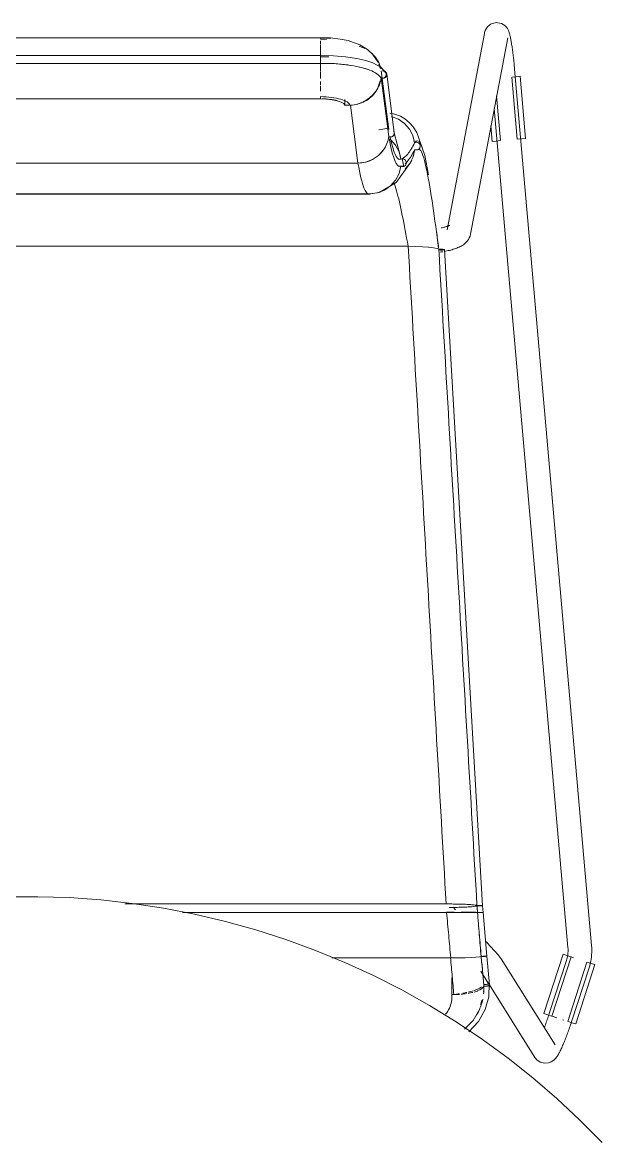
# Model space of a CAD drawing. Header units: millimetres. Extents: x 155927 to 326028, y -36033 to 97293.
# Drawn here: x 220585 to 220877, y 32159 to 32726 of the extents above; entities that cross this region are included whole.
import ezdxf

# ---------------------------------------------------------------- set-up
doc = ezdxf.new("R2010")
doc.units = ezdxf.units.MM
doc.header["$MEASUREMENT"] = 0
doc.layers.add('I-FURN', color=8, linetype='CONTINUOUS', lineweight=9)

msp = doc.modelspace()

# ---------------------------------------------------------------- linework, layer by layer
at = {"layer": 'I-FURN'}
for p, q in [((220819.8, 32722.53), (220819.42, 32721.73)), ((220820.55, 32723.61), (220819.8, 32722.53)), ((220822.12, 32724.94), (220820.55, 32723.61)), ((220822.12, 32724.94), (220824.87, 32725.77)), ((220824.87, 32725.77), (220827.63, 32725.29)), ((220827.63, 32725.29), (220829.29, 32724.24)), ((220829.29, 32724.24), (220830.14, 32723.34)), ((220830.14, 32723.34), (220830.62, 32722.63)), ((220830.62, 32722.63), (220830.92, 32722.07)), ((220736.08, 32717.99), (220441.23, 32717.99)), ((220736.08, 32717.82), (220736.08, 32717.99)), ((220736.08, 32717.99), (220741.11, 32717.88)), ((220736.08, 32717.97), (220736.08, 32717.69)), ((220736.08, 32716.5), (220736.08, 32714.75)), ((220741.11, 32717.88), (220745.93, 32717.37)), ((220745.93, 32717.37), (220749.97, 32716.58)), ((220749.97, 32716.58), (220756.01, 32714.45)), ((220818.99, 32720.18), (220800.17, 32620.89)), ((220811.96, 32618.65), (220830.78, 32717.94)), ((220819.07, 32720.59), (220818.99, 32720.18)), ((220819.21, 32721.11), (220819.07, 32720.59)), ((220819.42, 32721.73), (220819.21, 32721.11)), ((220830.92, 32722.07), (220831.14, 32721.6)), ((220831.14, 32721.6), (220831.31, 32721.17)), ((220831.31, 32721.17), (220831.45, 32720.77)), ((220831.45, 32720.77), (220831.58, 32720.37)), ((220831.58, 32720.37), (220831.69, 32719.97)), ((220831.69, 32719.97), (220831.8, 32719.57)), ((220831.8, 32719.57), (220831.9, 32719.16)), ((220831.9, 32719.16), (220832, 32718.73)), ((220832, 32718.73), (220832.1, 32718.29)), ((220832.1, 32718.29), (220832.2, 32717.83)), ((220832.2, 32717.83), (220832.29, 32717.35)), ((220832.29, 32717.35), (220832.39, 32716.86)), ((220832.39, 32716.86), (220832.48, 32716.34)), ((220736.08, 32714.47), (220736.08, 32711.89)), ((220736.08, 32708.71), (220736.08, 32711.73)), ((220736.08, 32711.72), (220736.08, 32708.71)), ((220756.01, 32714.45), (220759.9, 32712.06)), ((220759.9, 32712.06), (220762.37, 32709.77)), ((220832.48, 32716.34), (220832.58, 32715.81)), ((220832.58, 32715.81), (220832.67, 32715.26)), ((220832.67, 32715.26), (220832.76, 32714.69)), ((220832.76, 32714.69), (220832.85, 32714.1)), ((220832.85, 32714.1), (220832.95, 32713.5)), ((220832.95, 32713.5), (220833.04, 32712.88)), ((220833.04, 32712.88), (220833.13, 32712.25)), ((220833.13, 32712.25), (220833.21, 32711.6)), ((220833.21, 32711.6), (220833.3, 32710.93)), ((220833.3, 32710.93), (220833.39, 32710.26)), ((220736.08, 32708.95), (220441.23, 32708.95)), ((220736.08, 32708.95), (220736.08, 32705)), ((220736.08, 32708.95), (220742.62, 32708.86)), ((220736.08, 32708.88), (220736.08, 32708.95)), ((220736.08, 32708.69), (220736.08, 32708.88)), ((220736.08, 32708.38), (220736.08, 32708.69)), ((220736.08, 32707.99), (220736.08, 32708.38)), ((220736.08, 32707.54), (220736.08, 32707.99)), ((220736.08, 32707.05), (220736.08, 32707.54)), ((220736.08, 32706.55), (220736.08, 32707.05)), ((220736.08, 32706.07), (220736.08, 32706.55)), ((220736.08, 32705.66), (220736.08, 32706.07)), ((220736.08, 32705.33), (220736.08, 32705.66)), ((220736.08, 32705.1), (220736.08, 32705.33)), ((220742.62, 32708.86), (220748.74, 32708.37)), ((220748.74, 32708.37), (220754.36, 32707.53)), ((220754.36, 32707.53), (220759.05, 32706.43)), ((220759.05, 32706.43), (220762.51, 32705.27)), ((220762.37, 32709.77), (220765.05, 32705.87)), ((220762.51, 32705.27), (220766.63, 32703.08)), ((220765.05, 32705.87), (220765.15, 32705.67)), ((220833.39, 32710.26), (220833.47, 32709.57)), ((220833.47, 32709.57), (220833.56, 32708.87)), ((220833.56, 32708.87), (220833.64, 32708.16)), ((220833.64, 32708.16), (220833.72, 32707.44)), ((220833.72, 32707.44), (220833.8, 32706.72)), ((220833.8, 32706.72), (220833.88, 32705.98)), ((220833.88, 32705.98), (220833.96, 32705.25)), ((220833.96, 32705.25), (220834.03, 32704.5)), ((220441.23, 32704.99), (220736.08, 32704.99)), ((220736.08, 32705), (220736.08, 32705.1)), ((220736.08, 32701.21), (220736.08, 32705.02)), ((220736.08, 32705.02), (220736.08, 32701.21)), ((220742.3, 32704.91), (220736.08, 32704.99)), ((220736.08, 32701.01), (220736.08, 32697.46)), ((220748.87, 32704.38), (220742.3, 32704.91)), ((220752.88, 32703.79), (220748.87, 32704.38)), ((220757.31, 32702.82), (220752.88, 32703.79)), ((220760.75, 32701.73), (220757.31, 32702.82)), ((220766.63, 32703.08), (220769.17, 32700.18)), ((220770.54, 32671.55), (220766.69, 32701.24)), ((220766.84, 32700.05), (220767.46, 32695.27)), ((220773.39, 32669.91), (220769.53, 32699.68)), ((220834.03, 32704.5), (220834.1, 32703.75)), ((220834.1, 32703.75), (220834.17, 32703)), ((220834.17, 32703), (220834.24, 32702.25)), ((220834.24, 32702.25), (220834.26, 32702.09)), ((220873.2, 32258.77), (220834.26, 32702.09)), ((220736.08, 32695.83), (220736.08, 32693.99)), ((220766.71, 32697.7), (220770.56, 32668)), ((220832.84, 32698.11), (220835.6, 32666.7)), ((220832.96, 32698.13), (220835.03, 32698.31)), ((220835.03, 32698.31), (220837.07, 32698.49)), ((220837.07, 32698.49), (220839.83, 32667.08)), ((220736.08, 32693.47), (220736.08, 32691)), ((220827.15, 32665.96), (220825.16, 32688.57)), ((220736.08, 32687.15), (220441.23, 32687.15)), ((220441.23, 32687.09), (220736.08, 32687.09)), ((220736.08, 32687.09), (220739.12, 32686.98)), ((220739.12, 32686.98), (220741.97, 32686.66)), ((220741.97, 32686.66), (220744.46, 32686.15)), ((220744.46, 32686.15), (220746.44, 32685.48)), ((220746.44, 32685.48), (220747.79, 32684.69)), ((220747.79, 32684.69), (220748.43, 32683.83)), ((220748.43, 32683.83), (220748.43, 32686.84)), ((220748.43, 32683.83), (220751.15, 32683.9)), ((220751.15, 32683.9), (220755.01, 32654.62)), ((220772.92, 32679.58), (220771.15, 32679.81)), ((220775.45, 32676.84), (220771.93, 32678.24)), ((220776.52, 32678.29), (220772.92, 32679.58)), ((220778.53, 32674.67), (220775.45, 32676.84)), ((220778.79, 32676.94), (220776.52, 32678.29)), ((220780.96, 32675.17), (220778.79, 32676.94)), ((220823.95, 32682.22), (220861.25, 32257.72)), ((220770.41, 32672.33), (220765.59, 32671.38)), ((220781.01, 32671.84), (220778.53, 32674.67)), ((220782.96, 32672.92), (220780.96, 32675.17)), ((220782.75, 32668.52), (220781.01, 32671.84)), ((220784.77, 32670.1), (220782.96, 32672.92)), ((220822.22, 32673.48), (220822.92, 32665.59)), ((220770.46, 32667.33), (220770.56, 32668)), ((220771.03, 32667.84), (220771.52, 32667.81)), ((220771.52, 32667.81), (220772.02, 32667.89)), ((220774.05, 32663.63), (220771.54, 32666.51)), ((220772.02, 32667.89), (220772.47, 32668.08)), ((220772.47, 32668.08), (220772.85, 32668.38)), ((220772.85, 32668.38), (220773.14, 32668.76)), ((220773.14, 32668.76), (220773.33, 32669.2)), ((220773.33, 32670.14), (220773.15, 32670.58)), ((220773.4, 32669.67), (220773.33, 32670.14)), ((220773.33, 32669.2), (220773.4, 32669.67)), ((220773.37, 32669.98), (220776.34, 32658.37)), ((220783.66, 32664.89), (220782.75, 32668.52)), ((220783.13, 32667.37), (220783.66, 32664.89)), ((220788.76, 32658.38), (220784.77, 32670.1)), ((220824.96, 32665.77), (220822.92, 32665.59)), ((220827.03, 32665.95), (220824.96, 32665.77)), ((220837.79, 32666.9), (220835.72, 32666.71)), ((220839.83, 32667.08), (220837.79, 32666.9)), ((220765.44, 32658.49), (220767.93, 32661.24)), ((220775.8, 32660.24), (220774.05, 32663.63)), ((220776.7, 32656.52), (220775.8, 32660.24)), ((220783.71, 32661.41), (220782.91, 32657.79)), ((220782.92, 32657.79), (220783.71, 32661.4)), ((220784.13, 32665.06), (220783.66, 32664.89)), ((220783.66, 32664.89), (220784.13, 32665.05)), ((220784.18, 32661.26), (220783.71, 32661.41)), ((220783.71, 32661.4), (220784.18, 32661.25)), ((220784.13, 32665.05), (220784.62, 32665.1)), ((220784.62, 32665.1), (220784.13, 32665.06)), ((220784.68, 32661.23), (220784.18, 32661.26)), ((220784.18, 32661.25), (220784.68, 32661.22)), ((220784.62, 32665.1), (220785.12, 32665.02)), ((220785.12, 32665.02), (220784.62, 32665.1)), ((220785.17, 32661.32), (220784.68, 32661.23)), ((220784.68, 32661.22), (220785.17, 32661.31)), ((220785.12, 32665.02), (220785.57, 32664.83)), ((220785.57, 32664.83), (220785.12, 32665.02)), ((220785.62, 32661.52), (220785.17, 32661.32)), ((220785.17, 32661.31), (220785.62, 32661.52)), ((220785.57, 32664.83), (220785.96, 32664.52)), ((220785.96, 32664.52), (220785.57, 32664.83)), ((220786, 32661.84), (220785.62, 32661.52)), ((220785.62, 32661.52), (220786, 32661.84)), ((220785.96, 32664.52), (220786.26, 32664.13)), ((220786.26, 32664.13), (220785.96, 32664.52)), ((220786.29, 32662.24), (220786, 32661.84)), ((220786, 32661.84), (220786.29, 32662.24)), ((220786.26, 32664.13), (220786.45, 32663.67)), ((220786.46, 32663.67), (220786.26, 32664.13)), ((220786.47, 32662.7), (220786.29, 32662.24)), ((220786.29, 32662.24), (220786.47, 32662.7)), ((220786.45, 32663.67), (220786.53, 32663.19)), ((220786.53, 32663.19), (220786.46, 32663.67)), ((220786.53, 32663.19), (220786.47, 32662.7)), ((220786.47, 32662.7), (220786.53, 32663.19)), ((220755.01, 32654.62), (220422.3, 32654.62)), ((220422.3, 32654.62), (220755.01, 32654.62)), ((220755.01, 32654.62), (220758.78, 32655.1)), ((220758.78, 32655.1), (220762.33, 32656.42)), ((220762.33, 32656.42), (220765.44, 32658.49)), ((220774.35, 32644.85), (220781.33, 32654.39)), ((220776.34, 32658.37), (220776.66, 32656.5)), ((220776.7, 32656.52), (220777.17, 32656.68)), ((220777.17, 32656.68), (220776.7, 32656.52)), ((220777.17, 32656.68), (220777.66, 32656.72)), ((220777.66, 32656.72), (220777.17, 32656.68)), ((220778.21, 32652.91), (220777.38, 32656.81)), ((220777.66, 32656.72), (220778.15, 32656.64)), ((220778.16, 32656.64), (220777.66, 32656.72)), ((220778.15, 32656.64), (220778.6, 32656.44)), ((220778.61, 32656.44), (220778.16, 32656.64)), ((220778.6, 32656.44), (220778.99, 32656.12)), ((220778.99, 32656.12), (220778.61, 32656.44)), ((220781.27, 32654.47), (220778.88, 32651.63)), ((220778.88, 32651.63), (220781.28, 32654.47)), ((220778.99, 32656.12), (220779.28, 32655.72)), ((220779.28, 32655.72), (220778.99, 32656.12)), ((220779.28, 32655.72), (220779.47, 32655.26)), ((220779.47, 32655.26), (220779.28, 32655.72)), ((220779.47, 32654.28), (220779.28, 32653.82)), ((220779.28, 32653.82), (220779.47, 32654.28)), ((220779.47, 32655.26), (220779.53, 32654.77)), ((220779.54, 32654.77), (220779.47, 32655.26)), ((220779.53, 32654.77), (220779.47, 32654.28)), ((220779.47, 32654.28), (220779.54, 32654.77)), ((220782.91, 32657.79), (220781.27, 32654.47)), ((220781.28, 32654.47), (220782.92, 32657.79)), ((220781.33, 32654.39), (220782.22, 32656.14)), ((220790.66, 32648.72), (220788.76, 32658.38)), ((220775.8, 32649.3), (220774.05, 32645.91)), ((220774.05, 32645.91), (220775.8, 32649.3)), ((220775.63, 32653), (220778.51, 32653.05)), ((220775.8, 32649.3), (220776.7, 32653.01)), ((220777.17, 32652.86), (220776.7, 32653.02)), ((220776.7, 32653.01), (220777.17, 32652.85)), ((220777.66, 32652.82), (220777.17, 32652.86)), ((220777.17, 32652.85), (220777.66, 32652.81)), ((220778.15, 32652.9), (220777.66, 32652.82)), ((220777.66, 32652.81), (220778.16, 32652.9)), ((220778.6, 32653.1), (220778.15, 32652.9)), ((220778.16, 32652.9), (220778.61, 32653.1)), ((220778.99, 32653.42), (220778.6, 32653.1)), ((220778.61, 32653.1), (220778.99, 32653.41)), ((220779.28, 32653.82), (220778.99, 32653.42)), ((220778.99, 32653.41), (220779.28, 32653.82)), ((220765.7, 32639.74), (220774.35, 32644.85)), ((220771.54, 32643.04), (220768.4, 32640.87)), ((220768.41, 32640.86), (220771.54, 32643.03)), ((220774.05, 32645.91), (220771.54, 32643.04)), ((220771.54, 32643.03), (220774.05, 32645.91)), ((220761.05, 32639.02), (220416.26, 32639.02)), ((220416.26, 32639.02), (220761.05, 32639.02)), ((220416.8, 32638.87), (220721.6, 32638.87)), ((220721.6, 32638.87), (220760.51, 32638.87)), ((220760.51, 32638.87), (220765.54, 32639.67)), ((220764.83, 32639.5), (220761.05, 32639.03)), ((220761.05, 32639.02), (220764.84, 32639.5)), ((220768.4, 32640.87), (220764.83, 32639.5)), ((220764.84, 32639.5), (220768.41, 32640.86)), ((220765.54, 32639.67), (220768.72, 32641.04)), ((220797.62, 32621.91), (220797.13, 32621.81)), ((220798.09, 32622.01), (220797.62, 32621.91)), ((220798.54, 32622.12), (220798.09, 32622.01)), ((220798.96, 32622.22), (220798.54, 32622.12)), ((220799.35, 32622.33), (220798.96, 32622.22)), ((220799.72, 32622.44), (220799.35, 32622.33)), ((220800.06, 32622.55), (220799.72, 32622.44)), ((220800.36, 32622.65), (220800.06, 32622.55)), ((220800.63, 32622.75), (220800.36, 32622.65)), ((220800.86, 32622.85), (220800.63, 32622.75)), ((220801.05, 32622.94), (220800.86, 32622.85)), ((220801.21, 32623.01), (220801.05, 32622.94)), ((220801.29, 32623.06), (220801.21, 32623.01)), ((220801.37, 32623.1), (220801.29, 32623.06)), ((220801.39, 32623.12), (220801.37, 32623.1)), ((220809.91, 32614.69), (220809.39, 32614.18)), ((220810.42, 32615.29), (220809.91, 32614.69)), ((220810.9, 32615.98), (220810.42, 32615.29)), ((220811.34, 32616.77), (220810.9, 32615.98)), ((220811.7, 32617.66), (220811.34, 32616.77)), ((220811.96, 32618.65), (220811.7, 32617.66)), ((220780.35, 32612.52), (220396.95, 32612.52)), ((220396.95, 32612.52), (220780.43, 32612.52)), ((220784.12, 32612.46), (220780.35, 32612.52)), ((220780.43, 32612.52), (220784.12, 32612.46)), ((220787.66, 32612.31), (220784.12, 32612.46)), ((220784.18, 32612.46), (220787.66, 32612.31)), ((220790.76, 32612.07), (220787.66, 32612.31)), ((220787.7, 32612.31), (220790.76, 32612.07)), ((220793.25, 32611.76), (220790.76, 32612.07)), ((220790.79, 32612.07), (220793.25, 32611.76)), ((220795, 32611.39), (220793.25, 32611.76)), ((220793.26, 32611.76), (220795, 32611.39)), ((220795.9, 32610.99), (220795, 32611.39)), ((220795, 32611.39), (220795.9, 32610.99)), ((220796.37, 32611.01), (220795.9, 32610.99)), ((220795.9, 32610.99), (220796.38, 32611.01)), ((220796.87, 32611.02), (220796.37, 32611.01)), ((220796.38, 32611.01), (220796.87, 32611.02)), ((220796.41, 32610.59), (220796.91, 32610.59)), ((220796.91, 32610.59), (220796.41, 32610.59)), ((220797.25, 32609.67), (220796.52, 32609.57)), ((220797.36, 32611.01), (220796.87, 32611.02)), ((220796.87, 32611.02), (220797.37, 32611.01)), ((220796.91, 32610.59), (220797.4, 32610.6)), ((220797.4, 32610.6), (220796.91, 32610.59)), ((220797.96, 32609.78), (220797.25, 32609.67)), ((220797.82, 32610.99), (220797.36, 32611.01)), ((220797.37, 32611.01), (220797.82, 32610.99)), ((220797.4, 32610.6), (220797.85, 32610.62)), ((220797.86, 32610.62), (220797.4, 32610.6)), ((220798.2, 32610.95), (220797.82, 32610.99)), ((220797.82, 32610.99), (220798.21, 32610.95)), ((220797.85, 32610.62), (220798.23, 32610.66)), ((220798.24, 32610.66), (220797.86, 32610.62)), ((220798.5, 32610.91), (220798.2, 32610.95)), ((220798.21, 32610.95), (220798.51, 32610.91)), ((220798.23, 32610.66), (220798.52, 32610.7)), ((220798.53, 32610.7), (220798.24, 32610.66)), ((220798.7, 32610.86), (220798.5, 32610.91)), ((220798.51, 32610.91), (220798.7, 32610.86)), ((220798.52, 32610.7), (220798.71, 32610.75)), ((220798.71, 32610.75), (220798.53, 32610.7)), ((220799.36, 32610.02), (220798.67, 32609.9)), ((220798.77, 32610.81), (220798.7, 32610.86)), ((220798.7, 32610.86), (220798.77, 32610.81)), ((220798.71, 32610.75), (220798.77, 32610.81)), ((220798.77, 32610.8), (220798.71, 32610.75)), ((220818.06, 32278.9), (220798.77, 32610.8)), ((220800.04, 32610.16), (220799.36, 32610.02)), ((220800.71, 32610.3), (220800.04, 32610.16)), ((220801.36, 32610.45), (220800.71, 32610.3)), ((220802.01, 32610.61), (220801.36, 32610.45)), ((220802.64, 32610.79), (220802.01, 32610.61)), ((220803.25, 32610.97), (220802.64, 32610.79)), ((220803.86, 32611.16), (220803.25, 32610.97)), ((220804.45, 32611.37), (220803.86, 32611.16)), ((220805.03, 32611.59), (220804.45, 32611.37)), ((220805.6, 32611.82), (220805.03, 32611.59)), ((220806.16, 32612.08), (220805.6, 32611.82)), ((220806.71, 32612.35), (220806.16, 32612.08)), ((220807.25, 32612.64), (220806.71, 32612.35)), ((220807.79, 32612.96), (220807.25, 32612.64)), ((220808.32, 32613.32), (220807.79, 32612.96)), ((220808.86, 32613.72), (220808.32, 32613.32)), ((220809.39, 32614.18), (220808.86, 32613.72)), ((220592.97, 32283.46), (220576.97, 32283.32)), ((220608.96, 32282.97), (220592.97, 32283.46)), ((220624.92, 32281.84), (220608.96, 32282.97)), ((220640.82, 32280.07), (220624.92, 32281.84)), ((220799.6, 32279.79), (220637.01, 32279.79)), ((220637.01, 32279.79), (220799.6, 32279.79)), ((220656.64, 32277.67), (220640.82, 32280.07)), ((220672.35, 32274.63), (220656.64, 32277.67)), ((220799.87, 32275.47), (220666.23, 32275.47)), ((220666.23, 32275.47), (220799.87, 32275.47)), ((220687.92, 32270.97), (220672.35, 32274.63)), ((220803.39, 32279.76), (220799.6, 32279.79)), ((220803.66, 32275.48), (220799.87, 32275.47)), ((220799.87, 32275.47), (220803.66, 32275.48)), ((220799.88, 32275.6), (220803.66, 32275.6)), ((220803.66, 32275.6), (220799.88, 32275.6)), ((220801.14, 32278.01), (220803.4, 32278.03)), ((220804.38, 32276.81), (220803.09, 32278.15)), ((220806.95, 32279.69), (220803.39, 32279.76)), ((220803.4, 32278.03), (220806.95, 32278.11)), ((220807.22, 32275.48), (220803.66, 32275.48)), ((220803.66, 32275.48), (220807.22, 32275.48)), ((220810.08, 32279.56), (220806.95, 32279.69)), ((220806.95, 32278.11), (220810.07, 32278.23)), ((220807.22, 32275.59), (220810.34, 32275.58)), ((220810.34, 32275.58), (220807.22, 32275.59)), ((220807.22, 32275.48), (220810.36, 32275.49)), ((220810.35, 32275.49), (220807.23, 32275.48)), ((220810.07, 32278.23), (220812.56, 32278.39)), ((220812.59, 32279.4), (220810.08, 32279.56)), ((220810.34, 32275.58), (220812.84, 32275.57)), ((220812.84, 32275.57), (220810.34, 32275.58)), ((220812.86, 32275.5), (220810.36, 32275.49)), ((220810.36, 32275.49), (220812.86, 32275.5)), ((220812.56, 32278.39), (220814.31, 32278.59)), ((220814.33, 32279.21), (220812.59, 32279.4)), ((220812.84, 32275.57), (220814.59, 32275.56)), ((220814.59, 32275.56), (220812.84, 32275.57)), ((220814.6, 32275.51), (220812.86, 32275.5)), ((220812.86, 32275.5), (220814.61, 32275.51)), ((220814.31, 32278.59), (220815.22, 32278.8)), ((220815.22, 32279), (220814.33, 32279.21)), ((220815.49, 32275.53), (220814.6, 32275.51)), ((220814.61, 32275.51), (220815.49, 32275.53)), ((220815.69, 32279), (220815.22, 32279)), ((220815.22, 32278.8), (220815.69, 32278.79)), ((220815.49, 32275.54), (220815.96, 32275.54)), ((220815.96, 32275.54), (220815.49, 32275.54)), ((220815.96, 32275.53), (220815.49, 32275.53)), ((220815.49, 32275.53), (220815.97, 32275.53)), ((220816.19, 32279.01), (220815.69, 32279)), ((220815.69, 32278.79), (220816.18, 32278.78)), ((220815.96, 32275.54), (220816.45, 32275.54)), ((220816.46, 32275.54), (220815.96, 32275.54)), ((220816.46, 32275.53), (220815.96, 32275.53)), ((220815.97, 32275.53), (220816.46, 32275.53)), ((220816.18, 32278.78), (220816.67, 32278.79)), ((220816.68, 32279), (220816.19, 32279.01)), ((220816.45, 32275.54), (220816.94, 32275.54)), ((220816.95, 32275.54), (220816.46, 32275.54)), ((220816.95, 32275.53), (220816.46, 32275.53)), ((220816.46, 32275.53), (220816.95, 32275.53)), ((220816.67, 32278.79), (220817.12, 32278.8)), ((220817.13, 32278.99), (220816.68, 32279)), ((220816.94, 32275.54), (220817.4, 32275.54)), ((220817.4, 32275.54), (220816.95, 32275.54)), ((220817.4, 32275.53), (220816.95, 32275.53)), ((220816.95, 32275.53), (220817.41, 32275.53)), ((220817.12, 32278.8), (220817.51, 32278.82)), ((220817.51, 32278.97), (220817.13, 32278.99)), ((220817.4, 32275.54), (220817.78, 32275.54)), ((220817.78, 32275.54), (220817.4, 32275.54)), ((220817.78, 32275.53), (220817.4, 32275.53)), ((220817.41, 32275.53), (220817.79, 32275.53)), ((220817.8, 32278.95), (220817.51, 32278.97)), ((220817.51, 32278.82), (220817.8, 32278.84)), ((220818.08, 32275.53), (220817.78, 32275.53)), ((220817.79, 32275.53), (220818.08, 32275.53)), ((220817.99, 32278.92), (220817.8, 32278.95)), ((220817.8, 32278.84), (220817.99, 32278.87)), ((220818.06, 32278.9), (220817.99, 32278.92)), ((220817.99, 32278.87), (220818.06, 32278.9)), ((220818.06, 32278.9), (220818.33, 32275.54)), ((220818.26, 32275.54), (220818.33, 32275.54)), ((220818.33, 32275.54), (220818.26, 32275.53)), ((220818.27, 32275.53), (220818.33, 32275.54)), ((220818.33, 32275.54), (220818.27, 32275.54)), ((220820.16, 32253.34), (220818.33, 32275.54)), ((220703.34, 32266.69), (220687.92, 32270.97)), ((220718.57, 32261.8), (220703.34, 32266.69)), ((220733.6, 32256.3), (220718.57, 32261.8)), ((220820.13, 32260.38), (220819.69, 32260.85)), ((220820.56, 32259.91), (220820.13, 32260.38)), ((220820.99, 32259.46), (220820.56, 32259.91)), ((220821.4, 32259.01), (220820.99, 32259.46)), ((220821.8, 32258.58), (220821.4, 32259.01)), ((220822.19, 32258.16), (220821.8, 32258.58)), ((220822.58, 32257.74), (220822.19, 32258.16)), ((220822.94, 32257.34), (220822.58, 32257.74)), ((220861.25, 32257.72), (220861.3, 32257.06)), ((220873.21, 32258.72), (220873.2, 32258.77)), ((220873.28, 32257.58), (220873.21, 32258.72)), ((220873.31, 32256.44), (220873.28, 32257.58)), ((220748.39, 32250.21), (220733.6, 32256.3)), ((220741.7, 32252.51), (220801.81, 32252.51)), ((220801.81, 32252.51), (220741.7, 32252.51)), ((220801.81, 32252.51), (220805.57, 32252.53)), ((220805.57, 32252.53), (220801.93, 32252.51)), ((220809.11, 32252.61), (220805.67, 32252.53)), ((220805.67, 32252.53), (220809.11, 32252.61)), ((220809.11, 32252.61), (220812.21, 32252.72)), ((220812.21, 32252.72), (220809.17, 32252.61)), ((220812.21, 32252.72), (220814.68, 32252.87)), ((220814.69, 32252.87), (220812.25, 32252.72)), ((220814.68, 32252.87), (220816.42, 32253.05)), ((220816.42, 32253.05), (220814.7, 32252.87)), ((220817.31, 32253.24), (220816.42, 32253.05)), ((220816.42, 32253.05), (220817.31, 32253.24)), ((220817.31, 32253.24), (220817.78, 32253.24)), ((220817.78, 32253.24), (220817.31, 32253.24)), ((220817.8, 32253.44), (220817.32, 32253.43)), ((220817.32, 32253.43), (220817.79, 32253.44)), ((220817.78, 32253.24), (220818.28, 32253.23)), ((220818.27, 32253.23), (220817.78, 32253.24)), ((220818.77, 32253.24), (220818.27, 32253.23)), ((220818.28, 32253.23), (220818.77, 32253.24)), ((220818.78, 32253.43), (220818.29, 32253.44)), ((220818.29, 32253.44), (220818.78, 32253.43)), ((220818.77, 32253.24), (220819.22, 32253.25)), ((220819.22, 32253.25), (220818.77, 32253.24)), ((220819.24, 32253.42), (220818.78, 32253.43)), ((220818.78, 32253.43), (220819.23, 32253.42)), ((220819.22, 32253.25), (220819.61, 32253.26)), ((220819.6, 32253.26), (220819.22, 32253.25)), ((220819.23, 32253.42), (220819.61, 32253.41)), ((220819.62, 32253.41), (220819.24, 32253.42)), ((220819.9, 32253.29), (220819.6, 32253.26)), ((220819.61, 32253.41), (220819.91, 32253.39)), ((220819.61, 32253.26), (220819.9, 32253.29)), ((220819.91, 32253.39), (220819.62, 32253.41)), ((220819.9, 32253.29), (220820.09, 32253.31)), ((220820.1, 32253.36), (220819.91, 32253.39)), ((220819.91, 32253.39), (220820.09, 32253.36)), ((220820.09, 32253.36), (220820.16, 32253.34)), ((220820.16, 32253.34), (220820.09, 32253.31)), ((220820.09, 32253.31), (220820.16, 32253.34)), ((220820.16, 32253.34), (220820.1, 32253.36)), ((220821.58, 32238.84), (220820.16, 32253.34)), ((220823.3, 32256.95), (220822.94, 32257.34)), ((220823.64, 32256.57), (220823.3, 32256.95)), ((220823.97, 32256.21), (220823.64, 32256.57)), ((220824.29, 32255.86), (220823.97, 32256.21)), ((220824.59, 32255.52), (220824.29, 32255.86)), ((220824.88, 32255.2), (220824.59, 32255.52)), ((220825.15, 32254.89), (220824.88, 32255.2)), ((220825.41, 32254.59), (220825.15, 32254.89)), ((220825.65, 32254.31), (220825.41, 32254.59)), ((220825.88, 32254.05), (220825.65, 32254.31)), ((220826.09, 32253.8), (220825.88, 32254.05)), ((220826.29, 32253.55), (220826.09, 32253.8)), ((220826.48, 32253.32), (220826.29, 32253.55)), ((220826.66, 32253.1), (220826.48, 32253.32)), ((220826.84, 32252.88), (220826.66, 32253.1)), ((220827.01, 32252.65), (220826.84, 32252.88)), ((220827.2, 32252.39), (220827.01, 32252.65)), ((220827.41, 32252.07), (220827.2, 32252.39)), ((220854.72, 32208.48), (220827.41, 32252.07)), ((220858.76, 32254.3), (220849.07, 32224.3)), ((220853.12, 32222.99), (220862.8, 32253)), ((220858.76, 32254.3), (220860.71, 32253.67)), ((220860.7, 32251.82), (220860.51, 32251.19)), ((220860.87, 32252.46), (220860.7, 32251.82)), ((220860.71, 32253.67), (220862.69, 32253.04)), ((220861.01, 32253.11), (220860.87, 32252.46)), ((220861.12, 32253.76), (220861.01, 32253.11)), ((220861.21, 32254.42), (220861.12, 32253.76)), ((220861.27, 32255.08), (220861.21, 32254.42)), ((220861.31, 32255.74), (220861.27, 32255.08)), ((220861.3, 32257.06), (220861.31, 32256.4)), ((220861.31, 32256.4), (220861.31, 32255.74)), ((220862.9, 32252.97), (220864.07, 32252.59)), ((220872.78, 32250.76), (220872.98, 32251.89)), ((220872.98, 32251.89), (220873.13, 32253.02)), ((220873.13, 32253.02), (220873.24, 32254.16)), ((220873.24, 32254.16), (220873.3, 32255.3)), ((220873.3, 32255.3), (220873.31, 32256.44)), ((220762.93, 32243.53), (220748.39, 32250.21)), ((220860.5, 32251.16), (220851.79, 32224.35)), ((220860.51, 32251.19), (220860.5, 32251.16)), ((220870.87, 32250.39), (220861.19, 32220.39)), ((220863.21, 32220.64), (220871.92, 32247.45)), ((220874.92, 32249.09), (220865.23, 32219.08)), ((220870.99, 32250.36), (220872.96, 32249.72)), ((220871.92, 32247.45), (220872.25, 32248.54)), ((220872.25, 32248.54), (220872.54, 32249.65)), ((220872.54, 32249.65), (220872.78, 32250.76)), ((220872.96, 32249.72), (220874.92, 32249.09)), ((220777.18, 32236.27), (220762.93, 32243.53)), ((220802.52, 32232.71), (220802.52, 32242.46)), ((220817.24, 32245.7), (220821.28, 32239.25)), ((220791.14, 32228.45), (220777.18, 32236.27)), ((220821.46, 32239.74), (220821.17, 32232.83)), ((220821.51, 32238.88), (220844.55, 32202.11)), ((220803.51, 32233.95), (220802.46, 32233.95)), ((220821.17, 32232.83), (220819.3, 32226.31)), ((220804.77, 32220.07), (220791.14, 32228.45)), ((220816.59, 32226.71), (220813.23, 32220.88)), ((220819.3, 32226.31), (220815.91, 32220.3)), ((220851.03, 32223.67), (220849.07, 32224.3)), ((220853, 32223.03), (220851.03, 32223.67)), ((220851.46, 32223.33), (220851.69, 32224.02)), ((220851.69, 32224.02), (220851.79, 32224.35)), ((220818.06, 32211.16), (220804.77, 32220.07)), ((220813.23, 32220.88), (220808.96, 32216.41)), ((220815.91, 32220.3), (220811.17, 32215.15)), ((220849.35, 32217.37), (220849.59, 32217.99)), ((220849.59, 32217.99), (220849.82, 32218.63)), ((220849.82, 32218.63), (220850.06, 32219.28)), ((220850.06, 32219.28), (220850.29, 32219.93)), ((220850.29, 32219.93), (220850.53, 32220.6)), ((220850.53, 32220.6), (220850.76, 32221.27)), ((220850.76, 32221.27), (220850.99, 32221.95)), ((220850.99, 32221.95), (220851.23, 32222.64)), ((220851.23, 32222.64), (220851.46, 32223.33)), ((220853.21, 32222.96), (220855.69, 32222.16)), ((220858.58, 32221.23), (220859.24, 32221.02)), ((220863.28, 32219.71), (220861.3, 32220.35)), ((220862.07, 32217.24), (220862.32, 32217.97)), ((220862.32, 32217.97), (220862.57, 32218.71)), ((220862.57, 32218.71), (220862.81, 32219.44)), ((220862.81, 32219.44), (220863.06, 32220.18)), ((220863.06, 32220.18), (220863.21, 32220.64)), ((220865.23, 32219.08), (220863.28, 32219.71)), ((220860.03, 32211.72), (220860.29, 32212.37)), ((220860.29, 32212.37), (220860.54, 32213.03)), ((220860.54, 32213.03), (220860.8, 32213.71)), ((220860.8, 32213.71), (220861.05, 32214.4)), ((220861.05, 32214.4), (220861.31, 32215.1)), ((220861.31, 32215.1), (220861.56, 32215.81)), ((220861.56, 32215.81), (220861.81, 32216.52)), ((220861.81, 32216.52), (220862.07, 32217.24)), ((220830.98, 32201.73), (220818.06, 32211.16)), ((220857.6, 32206.03), (220857.83, 32206.52)), ((220857.83, 32206.52), (220858.07, 32207.03)), ((220858.07, 32207.03), (220858.31, 32207.56)), ((220858.31, 32207.56), (220858.55, 32208.1)), ((220858.55, 32208.1), (220858.79, 32208.67)), ((220858.79, 32208.67), (220859.04, 32209.24)), ((220859.04, 32209.24), (220859.28, 32209.84)), ((220859.28, 32209.84), (220859.53, 32210.45)), ((220859.53, 32210.45), (220859.78, 32211.08)), ((220859.78, 32211.08), (220860.03, 32211.72)), ((220843.51, 32191.78), (220830.98, 32201.73)), ((220845.44, 32200.99), (220844.55, 32202.11)), ((220845.44, 32200.99), (220847.17, 32199.77)), ((220853.67, 32200.44), (220854.3, 32200.96)), ((220854.3, 32200.96), (220854.76, 32201.43)), ((220854.76, 32201.43), (220855.13, 32201.85)), ((220855.13, 32201.85), (220855.44, 32202.25)), ((220855.44, 32202.25), (220855.72, 32202.65)), ((220855.72, 32202.65), (220855.97, 32203.03)), ((220855.97, 32203.03), (220856.22, 32203.42)), ((220856.22, 32203.42), (220856.45, 32203.82)), ((220856.45, 32203.82), (220856.68, 32204.23)), ((220856.68, 32204.23), (220856.91, 32204.66)), ((220856.91, 32204.66), (220857.14, 32205.1)), ((220857.14, 32205.1), (220857.37, 32205.56)), ((220857.37, 32205.56), (220857.6, 32206.03)), ((220847.17, 32199.77), (220849.4, 32199.18)), ((220849.4, 32199.18), (220851.37, 32199.35)), ((220851.37, 32199.35), (220852.75, 32199.88)), ((220852.75, 32199.88), (220853.67, 32200.44)), ((220855.64, 32181.34), (220843.51, 32191.78)), ((220867.34, 32170.43), (220855.64, 32181.34)), ((220878.59, 32159.05), (220867.34, 32170.43))]:
    msp.add_line(p, q, dxfattribs=at)
for centre, major_axis, ratio, start_param, end_param in [((220736.08, 32713.71), (12.4, 0), 0.287441, 1.332781, 1.570796), ((220736.08, 32702.24), (0, 15.75), 0.000004, 3.431839, 3.614078), ((220754.88, 32669.69), (15.78, 0), 0.955139, 5.929149, 6.170649), ((220771.44, 32669.67), (1.96, 0), 0.955139, 4.501447, 6.790779), ((220754.88, 32669.69), (15.78, 0), 0.955139, 4.720632, 5.68731), ((220754.88, 32669.69), (15.78, 0), 0.955139, 5.687432, 5.928979)]:
    msp.add_ellipse(centre, major_axis=major_axis, ratio=ratio, start_param=start_param, end_param=end_param, dxfattribs=at)
for points in [[(220736.08, 32717.9), (220737.79, 32717.91), (220739.47, 32717.83), (220741.05, 32717.68)], [(220758.46, 32712.51), (220757.58, 32712.94), (220756.65, 32713.34), (220755.69, 32713.58)], [(220736.08, 32708.42), (220737.51, 32708.44), (220738.93, 32708.44), (220740.34, 32708.4)], [(220736.08, 32705.02), (220738.43, 32705.06), (220743.08, 32704.99), (220749.93, 32704.36), (220756.08, 32703.25), (220761.15, 32701.72), (220764.85, 32699.82), (220766.16, 32698.42), (220766.51, 32697.69)], [(220765.63, 32704.58), (220765.87, 32703.95), (220766.03, 32703.3), (220766.17, 32702.64)], [(220751.15, 32683.9), (220752.44, 32683.94), (220754.94, 32684.3), (220758.55, 32685.71), (220761.69, 32687.9), (220764.22, 32690.74), (220765.98, 32694.08), (220766.56, 32696.46), (220766.71, 32697.7)], [(220766.25, 32696.18), (220765.94, 32694.8), (220765.44, 32693.43), (220764.74, 32692.17)], [(220767.47, 32697.52), (220767.31, 32697.51), (220767.14, 32697.51), (220766.98, 32697.55)], [(220736.08, 32688.22), (220739.87, 32688.16), (220747.26, 32687.19), (220750.65, 32685.03), (220750.9, 32683.91)], [(220744.46, 32686.2), (220742.41, 32686.75), (220739.69, 32687.03), (220736.92, 32687.13)], [(220760.51, 32638.87), (220760.69, 32638.87), (220760.87, 32638.92), (220761.05, 32639.03)], [(220795.82, 32611.58), (220795.45, 32614.45), (220795.09, 32617.34), (220794.73, 32620.21)], [(220780.43, 32612.52), (220783.63, 32557.16), (220786.82, 32501.74), (220790.02, 32446.28)], [(220795.9, 32610.99), (220799.12, 32555.76), (220805.56, 32445.16), (220812, 32334.4), (220815.22, 32279)], [(220790.02, 32446.28), (220793.21, 32390.82), (220796.41, 32335.32), (220799.6, 32279.79)], [(220799.87, 32275.47), (220800.21, 32271.64), (220800.56, 32267.81), (220800.9, 32263.98)], [(220815.49, 32275.53), (220815.45, 32276.11), (220815.36, 32277.26), (220815.27, 32278.42), (220815.22, 32279)], [(220815.49, 32275.54), (220815.44, 32276.09), (220815.35, 32277.17), (220815.26, 32278.25), (220815.22, 32278.8)], [(220815.49, 32275.53), (220815.8, 32271.81), (220816.4, 32264.38), (220817.01, 32256.95), (220817.31, 32253.24)], [(220816.01, 32269.22), (220816.05, 32268.81), (220816.08, 32268.4), (220816.11, 32267.99)], [(220800.9, 32263.98), (220801.24, 32260.15), (220801.59, 32256.33), (220801.93, 32252.51)], [(220816.41, 32264.38), (220816.72, 32260.73), (220817.02, 32257.08), (220817.32, 32253.43)], [(220803.51, 32233.95), (220803.25, 32236.98), (220802.71, 32243.12), (220802.12, 32249.37), (220801.81, 32252.51)], [(220818.75, 32238.29), (220818.51, 32240.73), (220818.03, 32245.68), (220817.55, 32250.72), (220817.31, 32253.24)], [(220818.03, 32246.35), (220817.79, 32248.69), (220817.56, 32251.06), (220817.32, 32253.43)], [(220808.04, 32234.63), (220808.72, 32234.75), (220809.38, 32234.88), (220810.04, 32235.02)], [(220810.7, 32235.17), (220811.62, 32235.38), (220812.56, 32235.61), (220813.41, 32235.86)], [(220813.1, 32235.05), (220812.36, 32234.87), (220811.55, 32234.71), (220810.72, 32234.56)], [(220813.74, 32236.01), (220814.55, 32236.28), (220815.36, 32236.56), (220815.92, 32236.86)], [(220815.75, 32235.92), (220815.16, 32235.67), (220814.5, 32235.44), (220813.77, 32235.24)], [(220816.16, 32236.98), (220816.8, 32237.29), (220817.2, 32237.61), (220817.52, 32237.93)], [(220818.75, 32238.29), (220818.6, 32237.9), (220818.04, 32237.15), (220816.89, 32236.45), (220816.2, 32236.12)], [(220818.71, 32236.75), (220818.7, 32235.93), (220818.66, 32235.1), (220818.58, 32234.29)], [(220818.6, 32235.51), (220818.66, 32236.16), (220818.67, 32236.81), (220818.66, 32237.46)], [(220802.46, 32233.95), (220802.51, 32233.45), (220802.53, 32232.94), (220802.52, 32232.43)], [(220806.3, 32234.05), (220805.39, 32234), (220804.46, 32233.96), (220803.51, 32233.95)], [(220804.92, 32234.19), (220805.4, 32234.24), (220805.87, 32234.31), (220806.33, 32234.37)], [(220809.87, 32234.42), (220809.02, 32234.3), (220808.14, 32234.18), (220807.23, 32234.12)], [(220817.08, 32228.89), (220817.34, 32229.6), (220817.52, 32230.32), (220817.65, 32231.06)]]:
    msp.add_open_spline(points, degree=3, dxfattribs=at)
for points, knots in [([(220766.5, 32702.36), (220766.34, 32703.12), (220765.78, 32705.03), (220764.22, 32707.89), (220762.21, 32710.08), (220760.83, 32711.08), (220760.42, 32711.35)], [0.0592823, 0.0592823, 0.0592823, 0.0592823, 0.1666667, 0.3333333, 0.5, 0.565028, 0.565028, 0.565028, 0.565028]), ([(220766.71, 32697.7), (220766.86, 32697.64), (220767.07, 32697.57), (220767.35, 32697.53), (220767.63, 32697.51), (220767.93, 32697.55), (220768.22, 32697.64), (220768.49, 32697.74), (220768.81, 32697.94), (220769.13, 32698.25), (220769.36, 32698.62), (220769.5, 32698.98), (220769.54, 32699.29), (220769.55, 32699.56), (220769.51, 32699.82), (220769.44, 32700.07), (220769.33, 32700.32), (220769.14, 32700.62), (220768.81, 32700.93), (220768.42, 32701.15), (220768.06, 32701.24), (220767.8, 32701.28), (220767.64, 32701.29), (220767.57, 32701.28)], [0, 0, 0, 0, 0.0555556, 0.0833333, 0.1111111, 0.1666667, 0.1944444, 0.2222222, 0.2777778, 0.3333333, 0.3888889, 0.4444444, 0.4791667, 0.5138889, 0.5486111, 0.5833333, 0.6180556, 0.6527778, 0.7222222, 0.7916667, 0.8263889, 0.8611111, 0.8888889, 0.8888889, 0.8888889, 0.8888889]), ([(220767.47, 32701.27), (220767.64, 32701.27), (220767.93, 32701.23), (220768.31, 32701.08), (220768.73, 32700.82), (220769.18, 32700.3), (220769.43, 32699.44), (220769.2, 32698.65), (220768.81, 32698.12), (220768.43, 32697.8), (220768.12, 32697.66), (220767.96, 32697.61)], [-0.875, -0.875, -0.875, -0.875, -0.8125, -0.765625, -0.71875, -0.625, -0.5, -0.375, -0.3125, -0.25, -0.1875, -0.1875, -0.1875, -0.1875]), ([(220763.88, 32690.82), (220762.44, 32688.77), (220759.5, 32686.26), (220755.93, 32684.7), (220754.68, 32684.45)], [-0.6666667, -0.6666667, -0.6666667, -0.6666667, -0.3333333, -0.1666667, -0.1666667, -0.1666667, -0.1666667]), ([(220776.7, 32653.02), (220775.67, 32652.47), (220773.68, 32654.38), (220771.69, 32662.06), (220770.72, 32667.11)], [0, 0, 0, 0, 0.5, 0.9728146, 0.9728146, 0.9728146, 0.9728146]), ([(220776.7, 32656.52), (220775.67, 32655.98), (220773.86, 32657.71), (220772.04, 32664.19), (220771.25, 32667.91)], [0, 0, 0, 0, 0.5, 0.8877852, 0.8877852, 0.8877852, 0.8877852]), ([(220787.5, 32662.47), (220787.24, 32663.19), (220785.96, 32666.22), (220784.68, 32666.45), (220783.66, 32664.89)], [0.6866019, 0.6866019, 0.6866019, 0.6866019, 0.75, 1, 1, 1, 1]), ([(220783.66, 32664.89), (220782.5, 32662.49), (220780.4, 32659.06), (220778.31, 32657.27), (220777.38, 32656.81)], [0, 0, 0, 0, 0.5, 0.9025379, 0.9025379, 0.9025379, 0.9025379]), ([(220783.71, 32661.41), (220782.54, 32659), (220780.91, 32656.34), (220779.28, 32654.67), (220778.83, 32654.28)], [0, 0, 0, 0, 0.5, 0.696307, 0.696307, 0.696307, 0.696307]), ([(220795.82, 32611.57), (220794.83, 32618.93), (220792.83, 32633.98), (220789.8, 32651.95), (220787.37, 32661.17), (220785.94, 32661.53), (220785.54, 32661.5)], [0.0063549, 0.0063549, 0.0063549, 0.0063549, 0.25, 0.5, 0.75, 0.8499412, 0.8499412, 0.8499412, 0.8499412]), ([(220755.01, 32654.62), (220756.02, 32648.9), (220757.85, 32641.25), (220759.68, 32638.87), (220760.51, 32638.87)], [0, 0, 0, 0, 0.5, 0.9107154, 0.9107154, 0.9107154, 0.9107154]), ([(220773.05, 32644.8), (220773.54, 32643.65), (220775, 32639.4), (220777.43, 32628.69), (220779.38, 32617.91), (220780.35, 32612.52)], [0.375, 0.375, 0.375, 0.375, 0.5, 0.75, 1, 1, 1, 1]), ([(220799.6, 32279.79), (220800.88, 32279.79), (220803.43, 32279.77), (220807.03, 32279.69), (220810.2, 32279.57), (220813.56, 32279.35), (220814.95, 32279.14), (220815.22, 32279)], [-1, -1, -1, -1, -0.833333, -0.666667, -0.5, -0.333333, 0, 0, 0, 0]), ([(220815.22, 32278.8), (220814.93, 32278.65), (220813.53, 32278.44), (220810.18, 32278.22), (220807.03, 32278.1), (220803.91, 32278.03), (220801.9, 32278.01), (220801.14, 32278.01)], [-1, -1, -1, -1, -0.6666667, -0.5, -0.3333333, -0.1666667, -0.0664381, -0.0664381, -0.0664381, -0.0664381]), ([(220815.22, 32279), (220815.45, 32279), (220815.94, 32279.01), (220816.57, 32279.01), (220817.03, 32278.99), (220817.45, 32278.98), (220817.9, 32278.95), (220818.06, 32278.91), (220818.06, 32278.9)], [-1, -1, -1, -1, -0.90625, -0.8125, -0.765625, -0.71875, -0.625, -0.501507, -0.501507, -0.501507, -0.501507]), ([(220818.06, 32278.9), (220818.06, 32278.88), (220817.92, 32278.85), (220817.53, 32278.82), (220817.14, 32278.8), (220816.68, 32278.79), (220816.19, 32278.78), (220815.68, 32278.79), (220815.37, 32278.79), (220815.22, 32278.8)], [-0.5, -0.5, -0.5, -0.5, -0.375, -0.3125, -0.25, -0.1875, -0.125, -0.0625, 0, 0, 0, 0]), ([(220818.64, 32239.02), (220818.87, 32239.01), (220819.35, 32239.02), (220820.11, 32239.1), (220820.77, 32239.26), (220821.21, 32239.43), (220821.36, 32239.55), (220821.4, 32239.59)], [-1, -1, -1, -1, -0.90625, -0.8125, -0.71875, -0.625, -0.5625, -0.5625, -0.5625, -0.5625]), ([(220821.53, 32238.7), (220821.52, 32238.67), (220821.47, 32238.63), (220821.37, 32238.55), (220821.17, 32238.45), (220820.85, 32238.35), (220820.46, 32238.27), (220820.1, 32238.24), (220819.73, 32238.22), (220819.28, 32238.23), (220818.92, 32238.26), (220818.75, 32238.29)], [0.5555556, 0.5555556, 0.5555556, 0.5555556, 0.5833333, 0.6180556, 0.6527778, 0.7222222, 0.7916667, 0.8263889, 0.8611111, 0.9305556, 1, 1, 1, 1]), ([(220802.46, 32233.95), (220802.68, 32231.57), (220802.05, 32227.97), (220800.12, 32224.97), (220799.35, 32224.06)], [0, 0, 0, 0, 0.3333333, 0.5, 0.5, 0.5, 0.5]), ([(220818.14, 32231.61), (220817.7, 32229.53), (220816.73, 32226.57), (220815.17, 32223.9), (220814.64, 32223.1)], [-0.8210019, -0.8210019, -0.8210019, -0.8210019, -0.6666667, -0.5975811, -0.5975811, -0.5975811, -0.5975811])]:
    msp.add_open_spline(points, degree=3, knots=knots, dxfattribs=at)

doc.saveas('drawing.dxf')
